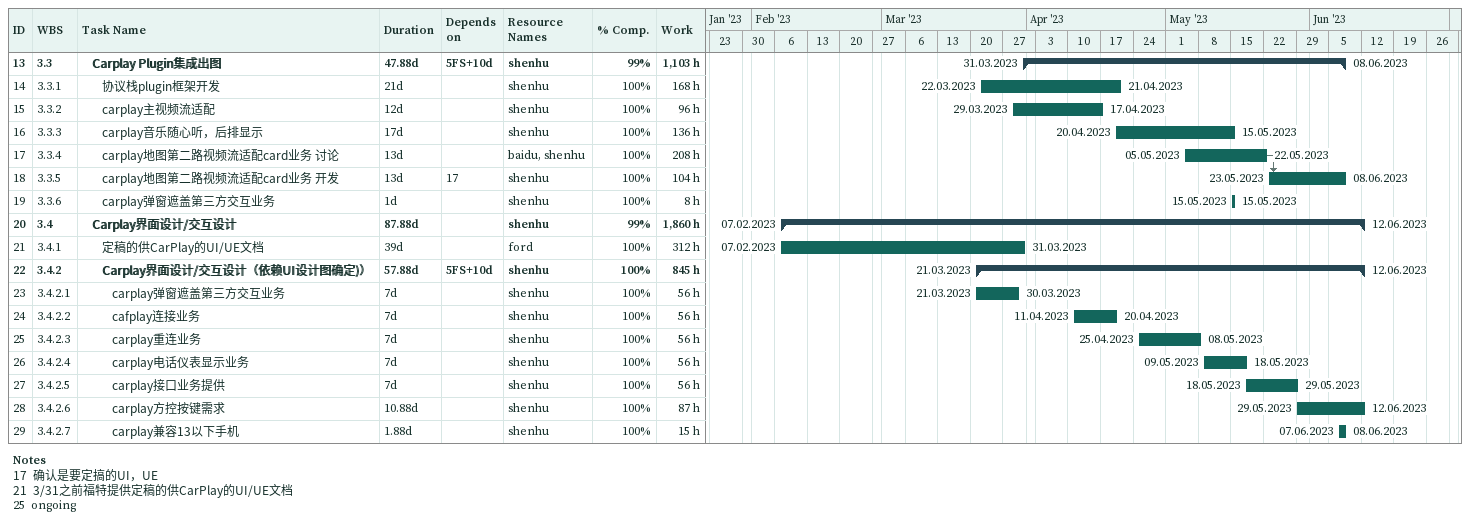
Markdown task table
| ID | WBS | Task | Duration | Start | Finish | Predecessors | Resources | % complete | Work (h) |
|---|---|---|---|---|---|---|---|---|---|
| 13 | 3.3 | **Carplay Plugin集成出图** | 47.88d | 2023-03-31 | 2023-06-08 | 5FS+10d | shenhu | 99 | 1103 |
| 14 | 3.3.1 | 协议栈plugin框架开发 | 21d | 2023-03-22 | 2023-04-21 |  | shenhu | 100 | 168 |
| 15 | 3.3.2 | carplay主视频流适配 | 12d | 2023-03-29 | 2023-04-17 |  | shenhu | 100 | 96 |
| 16 | 3.3.3 | carplay音乐随心听，后排显示 | 17d | 2023-04-20 | 2023-05-15 |  | shenhu | 100 | 136 |
| 17 | 3.3.4 | carplay地图第二路视频流适配card业务 讨论 | 13d | 2023-05-05 | 2023-05-22 |  | baidu, shenhu | 100 | 208 |
| 18 | 3.3.5 | carplay地图第二路视频流适配card业务 开发 | 13d | 2023-05-23 | 2023-06-08 | 17 | shenhu | 100 | 104 |
| 19 | 3.3.6 | carplay弹窗遮盖第三方交互业务 | 1d | 2023-05-15 | 2023-05-15 |  | shenhu | 100 | 8 |
| 20 | 3.4 | **Carplay界面设计/交互设计** | 87.88d | 2023-02-07 | 2023-06-12 |  | shenhu | 99 | 1860 |
| 21 | 3.4.1 | 定稿的供CarPlay的UI/UE文档 | 39d | 2023-02-07 | 2023-03-31 |  | ford | 100 | 312 |
| 22 | 3.4.2 | **Carplay界面设计/交互设计（依赖UI设计图确定)）** | 57.88d | 2023-03-21 | 2023-06-12 | 5FS+10d | shenhu | 100 | 845 |
| 23 | 3.4.2.1 | carplay弹窗遮盖第三方交互业务 | 7d | 2023-03-21 | 2023-03-30 |  | shenhu | 100 | 56 |
| 24 | 3.4.2.2 | cafplay连接业务 | 7d | 2023-04-11 | 2023-04-20 |  | shenhu | 100 | 56 |
| 25 | 3.4.2.3 | carplay重连业务 | 7d | 2023-04-25 | 2023-05-08 |  | shenhu | 100 | 56 |
| 26 | 3.4.2.4 | carplay电话仪表显示业务 | 7d | 2023-05-09 | 2023-05-18 |  | shenhu | 100 | 56 |
| 27 | 3.4.2.5 | carplay接口业务提供 | 7d | 2023-05-18 | 2023-05-29 |  | shenhu | 100 | 56 |
| 28 | 3.4.2.6 | carplay方控按键需求 | 10.88d | 2023-05-29 | 2023-06-12 |  | shenhu | 100 | 87 |
| 29 | 3.4.2.7 | carplay兼容13以下手机 | 1.88d | 2023-06-07 | 2023-06-08 |  | shenhu | 100 | 15 |

Notes
- 17: 确认是要定搞的UI，UE
- 21: 3/31之前福特提供定稿的供CarPlay的UI/UE文档
- 25: ongoing
